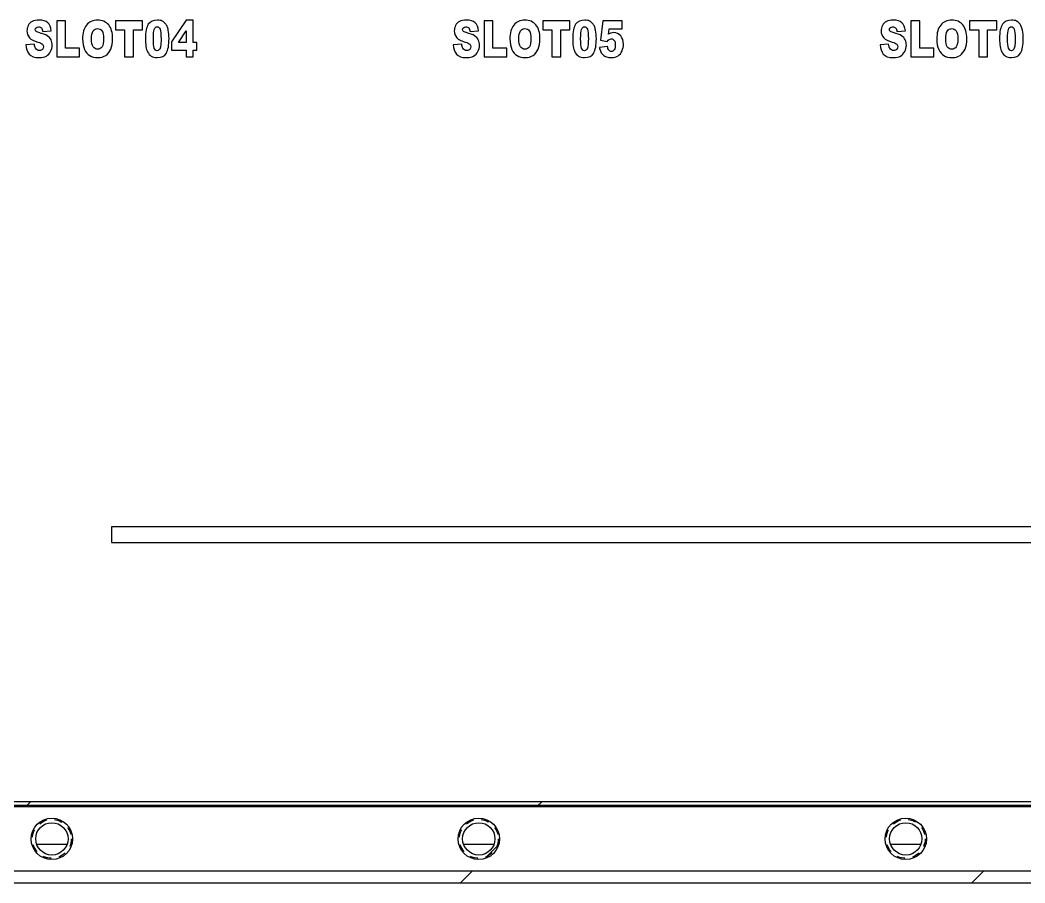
# Model space of a CAD drawing. Header units: inches. Extents: x 0 to 535, y 0 to 130.
# Drawn here: x 115 to 192.7, y 0 to 66.6 of the extents above; entities that cross this region are included whole.
import ezdxf

# ---------------------------------------------------------------- set-up
doc = ezdxf.new("R2010")
doc.units = ezdxf.units.IN
doc.header["$LTSCALE"] = 6.05
doc.header["$MEASUREMENT"] = 0
doc.linetypes.add('HIDDEN', pattern=[0.2, 0.1, -0.1])
for name, color, linetype in [('BREJ716_4_001_DXF_HIDDEN_LINE', 7, 'CONTINUOUS'), ('BREJ716_4_00DXF_CONTINUOUS_LINE', 7, 'CONTINUOUS'), ('BREJ716_4_01DXF_CONTINUOUS_LINE', 7, 'CONTINUOUS')]:
    doc.layers.add(name, color=color, linetype=linetype)

msp = doc.modelspace()

# ---------------------------------------------------------------- linework, layer by layer
at = {"layer": 'BREJ716_4_001_DXF_HIDDEN_LINE', "color": 8, "linetype": 'HIDDEN'}
for centre in [(117.5, 3.4), (150.5, 3.4), (183.5, 3.4)]:
    msp.add_circle(centre, 1.5, dxfattribs=at)
at = {"layer": 'BREJ716_4_00DXF_CONTINUOUS_LINE', "color": 4, "linetype": 'Continuous'}
for p, q in [((117.874, 66.6), (117.874, 63.8)), ((118.566, 66.6), (117.874, 66.6)), ((118.566, 64.489), (118.566, 66.6)), ((122.41, 66.6), (122.41, 65.909)), ((124.514, 66.6), (122.41, 66.6)), ((124.514, 65.909), (124.514, 66.6)), ((127.883, 66.648), (126.75, 64.963)), ((128.426, 66.648), (127.883, 66.648)), ((128.426, 64.927), (128.426, 66.648)), ((150.902, 66.6), (150.902, 63.8)), ((151.594, 66.6), (150.902, 66.6)), ((151.594, 64.489), (151.594, 66.6)), ((155.438, 66.6), (155.438, 65.909)), ((157.542, 66.6), (155.438, 66.6)), ((157.542, 65.909), (157.542, 66.6)), ((160.094, 66.6), (159.897, 65.095)), ((161.572, 66.6), (160.094, 66.6)), ((161.572, 65.979), (161.572, 66.6)), ((183.896, 66.6), (183.896, 63.8)), ((184.588, 66.6), (183.896, 66.6)), ((184.588, 64.489), (184.588, 66.6)), ((188.432, 66.6), (188.432, 65.909)), ((190.536, 66.6), (188.432, 66.6)), ((190.536, 65.909), (190.536, 66.6)), ((116.799, 65.765), (117.452, 65.813)), ((122.41, 65.909), (123.116, 65.909)), ((123.116, 65.909), (123.116, 63.8)), ((123.808, 63.8), (123.808, 65.909)), ((123.808, 65.909), (124.514, 65.909)), ((127.283, 64.927), (127.883, 65.807)), ((127.883, 65.807), (127.883, 64.927)), ((149.828, 65.765), (150.48, 65.813)), ((155.438, 65.909), (156.144, 65.909)), ((156.144, 65.909), (156.144, 63.8)), ((156.837, 63.8), (156.837, 65.909)), ((156.837, 65.909), (157.542, 65.909)), ((160.517, 65.559), (160.571, 65.979)), ((160.571, 65.979), (161.572, 65.979)), ((182.822, 65.765), (183.474, 65.813)), ((188.432, 65.909), (189.138, 65.909)), ((189.138, 65.909), (189.138, 63.8)), ((189.83, 63.8), (189.83, 65.909)), ((189.83, 65.909), (190.536, 65.909)), ((116.152, 64.778), (115.493, 64.726)), ((119.646, 64.489), (118.566, 64.489)), ((119.646, 63.8), (119.646, 64.489)), ((126.75, 64.963), (126.75, 64.323)), ((127.883, 64.927), (127.283, 64.927)), ((128.707, 64.927), (128.426, 64.927)), ((128.707, 64.323), (128.707, 64.927)), ((149.18, 64.778), (148.521, 64.726)), ((152.674, 64.489), (151.594, 64.489)), ((152.674, 63.8), (152.674, 64.489)), ((160.446, 64.612), (159.816, 64.526)), ((159.897, 65.095), (160.427, 64.999)), ((182.174, 64.778), (181.515, 64.726)), ((185.668, 64.489), (184.588, 64.489)), ((185.668, 63.8), (185.668, 64.489)), ((117.874, 63.8), (119.646, 63.8)), ((123.116, 63.8), (123.808, 63.8)), ((126.75, 64.323), (127.883, 64.323)), ((127.883, 64.323), (127.883, 63.8)), ((127.883, 63.8), (128.426, 63.8)), ((128.426, 63.8), (128.426, 64.323)), ((128.426, 64.323), (128.707, 64.323)), ((150.902, 63.8), (152.674, 63.8)), ((156.144, 63.8), (156.837, 63.8)), ((183.896, 63.8), (185.668, 63.8)), ((189.138, 63.8), (189.83, 63.8)), ((122.1, 27.5), (122.1, 26.3)), ((461.8, 27.5), (122.1, 27.5)), ((122.1, 26.3), (462.297, 26.3))]:
    msp.add_line(p, q, dxfattribs=at)
at = {"layer": 'BREJ716_4_00DXF_CONTINUOUS_LINE', "color": 7, "linetype": 'Continuous'}
for p, q in [((2.8, 6.3), (529.2, 6.3)), ((2.5, 6), (529.5, 6)), ((116.493, 3), (118.507, 3)), ((149.493, 3), (151.507, 3)), ((182.493, 3), (184.507, 3)), ((2.5, 0), (529.5, 0))]:
    msp.add_line(p, q, dxfattribs=at)
at = {"layer": 'BREJ716_4_00DXF_CONTINUOUS_LINE', "color": 2, "linetype": 'Continuous'}
for p, q in [((115.479, 5.9), (115.879, 6.3)), ((154.992, 5.9), (155.392, 6.3)), ((150.967, 1.875), (152.03, 2.938)), ((149.092, 0), (149.992, 0.9)), ((188.605, 0), (189.505, 0.9))]:
    msp.add_line(p, q, dxfattribs=at)
at = {"layer": 'BREJ716_4_00DXF_CONTINUOUS_LINE', "color": 7, "linetype": 'Continuous'}
for centre in [(117.5, 3.4), (150.5, 3.4), (183.5, 3.4)]:
    msp.add_circle(centre, 1.25, dxfattribs=at)
for centre, start, end in [((116.493, 4.622), 263.6022, 269.99455), ((118.507, 4.622), 270.00585, 276.3974), ((149.493, 4.622), 263.6022, 269.99455), ((151.507, 4.622), 270.00585, 276.3974), ((182.493, 4.622), 263.6022, 269.99455), ((184.507, 4.622), 270.00585, 276.3974)]:
    msp.add_arc(centre, 1.622, start, end, dxfattribs=at)
at = {"layer": 'BREJ716_4_00DXF_CONTINUOUS_LINE', "color": 4, "linetype": 'Continuous'}
for points in [[(115.676, 66.235), (115.609, 66.107), (115.577, 65.972), (115.577, 65.828)], [(115.977, 66.537), (115.843, 66.464), (115.744, 66.363), (115.676, 66.235)], [(116.529, 66.648), (116.295, 66.648), (116.112, 66.61), (115.977, 66.537)], [(116.217, 65.907), (116.217, 65.968), (116.237, 66.019), (116.278, 66.062)], [(116.278, 66.062), (116.318, 66.103), (116.379, 66.126), (116.46, 66.126)], [(116.46, 66.126), (116.558, 66.126), (116.634, 66.098), (116.689, 66.04)], [(117.183, 66.447), (117.033, 66.581), (116.815, 66.648), (116.529, 66.648)], [(116.689, 66.04), (116.744, 65.983), (116.781, 65.891), (116.799, 65.765)], [(117.452, 65.813), (117.423, 66.103), (117.333, 66.314), (117.183, 66.447)], [(120.179, 66.266), (119.975, 66.01), (119.874, 65.655), (119.874, 65.198)], [(121.03, 66.648), (120.667, 66.648), (120.383, 66.52), (120.179, 66.266)], [(121.892, 66.271), (121.691, 66.522), (121.403, 66.648), (121.03, 66.648)], [(122.195, 65.221), (122.195, 65.672), (122.094, 66.021), (121.892, 66.271)], [(124.956, 66.328), (124.803, 66.115), (124.727, 65.742), (124.727, 65.211)], [(125.657, 66.648), (125.342, 66.648), (125.109, 66.541), (124.956, 66.328)], [(125.413, 65.933), (125.458, 66.063), (125.532, 66.13), (125.636, 66.13)], [(125.636, 66.13), (125.737, 66.13), (125.811, 66.065), (125.862, 65.937)], [(126.028, 66.577), (125.931, 66.623), (125.807, 66.648), (125.657, 66.648)], [(126.265, 66.396), (126.204, 66.47), (126.125, 66.531), (126.028, 66.577)], [(126.409, 66.161), (126.374, 66.243), (126.326, 66.321), (126.265, 66.396)], [(126.494, 65.874), (126.473, 65.983), (126.444, 66.079), (126.409, 66.161)], [(148.705, 66.235), (148.637, 66.107), (148.605, 65.972), (148.605, 65.828)], [(149.006, 66.537), (148.871, 66.464), (148.772, 66.363), (148.705, 66.235)], [(149.557, 66.648), (149.324, 66.648), (149.14, 66.61), (149.006, 66.537)], [(149.246, 65.907), (149.246, 65.968), (149.265, 66.019), (149.306, 66.062)], [(149.306, 66.062), (149.346, 66.103), (149.408, 66.126), (149.489, 66.126)], [(149.489, 66.126), (149.586, 66.126), (149.663, 66.098), (149.718, 66.04)], [(150.211, 66.447), (150.062, 66.581), (149.843, 66.648), (149.557, 66.648)], [(149.718, 66.04), (149.773, 65.983), (149.809, 65.891), (149.828, 65.765)], [(150.48, 65.813), (150.451, 66.103), (150.361, 66.314), (150.211, 66.447)], [(153.208, 66.266), (153.003, 66.01), (152.902, 65.655), (152.902, 65.198)], [(154.059, 66.648), (153.695, 66.648), (153.411, 66.52), (153.208, 66.266)], [(154.92, 66.271), (154.719, 66.522), (154.432, 66.648), (154.059, 66.648)], [(155.223, 65.221), (155.223, 65.672), (155.122, 66.021), (154.92, 66.271)], [(157.984, 66.328), (157.831, 66.115), (157.755, 65.742), (157.755, 65.211)], [(158.685, 66.648), (158.371, 66.648), (158.137, 66.541), (157.984, 66.328)], [(158.441, 65.933), (158.487, 66.063), (158.56, 66.13), (158.664, 66.13)], [(158.664, 66.13), (158.765, 66.13), (158.84, 66.065), (158.89, 65.937)], [(159.057, 66.577), (158.959, 66.623), (158.835, 66.648), (158.685, 66.648)], [(159.294, 66.396), (159.232, 66.47), (159.153, 66.531), (159.057, 66.577)], [(159.437, 66.161), (159.402, 66.243), (159.355, 66.321), (159.294, 66.396)], [(159.523, 65.874), (159.501, 65.983), (159.472, 66.079), (159.437, 66.161)], [(181.699, 66.235), (181.631, 66.107), (181.599, 65.972), (181.599, 65.828)], [(182, 66.537), (181.865, 66.464), (181.766, 66.363), (181.699, 66.235)], [(182.551, 66.648), (182.317, 66.648), (182.134, 66.61), (182, 66.537)], [(182.239, 65.907), (182.239, 65.968), (182.259, 66.019), (182.3, 66.062)], [(182.3, 66.062), (182.34, 66.103), (182.401, 66.126), (182.482, 66.126)], [(182.482, 66.126), (182.58, 66.126), (182.657, 66.098), (182.712, 66.04)], [(183.205, 66.447), (183.055, 66.581), (182.837, 66.648), (182.551, 66.648)], [(182.712, 66.04), (182.767, 65.983), (182.803, 65.891), (182.822, 65.765)], [(183.474, 65.813), (183.445, 66.103), (183.355, 66.314), (183.205, 66.447)], [(186.202, 66.266), (185.997, 66.01), (185.896, 65.655), (185.896, 65.198)], [(187.053, 66.648), (186.689, 66.648), (186.405, 66.52), (186.202, 66.266)], [(187.914, 66.271), (187.713, 66.522), (187.425, 66.648), (187.053, 66.648)], [(188.217, 65.221), (188.217, 65.672), (188.116, 66.021), (187.914, 66.271)], [(190.978, 66.328), (190.825, 66.115), (190.749, 65.742), (190.749, 65.211)], [(191.679, 66.648), (191.365, 66.648), (191.131, 66.541), (190.978, 66.328)], [(191.435, 65.933), (191.481, 66.063), (191.554, 66.13), (191.658, 66.13)], [(191.658, 66.13), (191.759, 66.13), (191.834, 66.065), (191.884, 65.937)], [(192.05, 66.577), (191.953, 66.623), (191.829, 66.648), (191.679, 66.648)], [(192.287, 66.396), (192.226, 66.47), (192.147, 66.531), (192.05, 66.577)], [(192.431, 66.161), (192.396, 66.243), (192.349, 66.321), (192.287, 66.396)], [(192.517, 65.874), (192.495, 65.983), (192.466, 66.079), (192.431, 66.161)], [(115.577, 65.828), (115.577, 65.609), (115.641, 65.429), (115.772, 65.287)], [(115.772, 65.287), (115.901, 65.147), (116.118, 65.032), (116.422, 64.948)], [(116.267, 65.785), (116.234, 65.821), (116.217, 65.861), (116.217, 65.907)], [(116.5, 65.681), (116.378, 65.714), (116.3, 65.748), (116.267, 65.785)], [(117.149, 65.435), (117.018, 65.519), (116.803, 65.601), (116.5, 65.681)], [(117.435, 65.125), (117.376, 65.248), (117.281, 65.351), (117.149, 65.435)], [(120.566, 65.194), (120.566, 65.479), (120.607, 65.683), (120.693, 65.807)], [(120.693, 65.807), (120.777, 65.93), (120.888, 65.993), (121.029, 65.993)], [(121.029, 65.993), (121.174, 65.993), (121.289, 65.932), (121.374, 65.809)], [(121.374, 65.809), (121.46, 65.687), (121.503, 65.496), (121.503, 65.232)], [(125.344, 65.21), (125.344, 65.561), (125.367, 65.804), (125.413, 65.933)], [(125.862, 65.937), (125.912, 65.809), (125.938, 65.559), (125.938, 65.189)], [(126.557, 65.221), (126.557, 65.446), (126.536, 65.664), (126.494, 65.874)], [(148.605, 65.828), (148.605, 65.609), (148.67, 65.429), (148.8, 65.287)], [(148.8, 65.287), (148.929, 65.147), (149.146, 65.032), (149.45, 64.948)], [(149.295, 65.785), (149.262, 65.821), (149.246, 65.861), (149.246, 65.907)], [(149.528, 65.681), (149.406, 65.714), (149.328, 65.748), (149.295, 65.785)], [(150.178, 65.435), (150.046, 65.519), (149.831, 65.601), (149.528, 65.681)], [(150.463, 65.125), (150.404, 65.248), (150.309, 65.351), (150.178, 65.435)], [(153.594, 65.194), (153.594, 65.479), (153.635, 65.683), (153.721, 65.807)], [(153.721, 65.807), (153.805, 65.93), (153.917, 65.993), (154.057, 65.993)], [(154.057, 65.993), (154.202, 65.993), (154.317, 65.932), (154.402, 65.809)], [(154.402, 65.809), (154.488, 65.687), (154.531, 65.496), (154.531, 65.232)], [(158.372, 65.21), (158.372, 65.561), (158.395, 65.804), (158.441, 65.933)], [(158.89, 65.937), (158.941, 65.809), (158.967, 65.559), (158.967, 65.189)], [(159.585, 65.221), (159.585, 65.446), (159.564, 65.664), (159.523, 65.874)], [(160.722, 65.65), (160.655, 65.63), (160.586, 65.599), (160.517, 65.559)], [(160.924, 65.681), (160.857, 65.681), (160.789, 65.67), (160.722, 65.65)], [(161.469, 65.426), (161.329, 65.595), (161.147, 65.681), (160.924, 65.681)], [(161.679, 64.787), (161.679, 65.043), (161.608, 65.257), (161.469, 65.426)], [(181.599, 65.828), (181.599, 65.609), (181.663, 65.429), (181.794, 65.287)], [(181.794, 65.287), (181.923, 65.147), (182.14, 65.032), (182.444, 64.948)], [(182.289, 65.785), (182.256, 65.821), (182.239, 65.861), (182.239, 65.907)], [(182.522, 65.681), (182.4, 65.714), (182.322, 65.748), (182.289, 65.785)], [(183.172, 65.435), (183.04, 65.519), (182.825, 65.601), (182.522, 65.681)], [(183.457, 65.125), (183.398, 65.248), (183.303, 65.351), (183.172, 65.435)], [(186.588, 65.194), (186.588, 65.479), (186.629, 65.683), (186.715, 65.807)], [(186.715, 65.807), (186.799, 65.93), (186.91, 65.993), (187.051, 65.993)], [(187.051, 65.993), (187.196, 65.993), (187.311, 65.932), (187.396, 65.809)], [(187.396, 65.809), (187.482, 65.687), (187.525, 65.496), (187.525, 65.232)], [(191.366, 65.21), (191.366, 65.561), (191.389, 65.804), (191.435, 65.933)], [(191.884, 65.937), (191.934, 65.809), (191.96, 65.559), (191.96, 65.189)], [(192.579, 65.221), (192.579, 65.446), (192.558, 65.664), (192.517, 65.874)], [(115.493, 64.726), (115.511, 64.444), (115.595, 64.211), (115.742, 64.027)], [(116.238, 64.471), (116.194, 64.541), (116.165, 64.644), (116.152, 64.778)], [(116.544, 64.302), (116.411, 64.302), (116.309, 64.358), (116.238, 64.471)], [(116.422, 64.948), (116.607, 64.896), (116.725, 64.843), (116.776, 64.785)], [(116.853, 64.591), (116.853, 64.514), (116.825, 64.446), (116.772, 64.388)], [(116.776, 64.785), (116.827, 64.728), (116.853, 64.663), (116.853, 64.591)], [(117.406, 64.214), (117.486, 64.365), (117.525, 64.532), (117.525, 64.711)], [(117.525, 64.711), (117.525, 64.864), (117.495, 65.001), (117.435, 65.125)], [(119.874, 65.198), (119.874, 64.87), (119.924, 64.598), (120.028, 64.38)], [(120.691, 64.585), (120.607, 64.707), (120.566, 64.912), (120.566, 65.194)], [(121.035, 64.4), (120.89, 64.4), (120.775, 64.461), (120.691, 64.585)], [(121.38, 64.581), (121.298, 64.459), (121.183, 64.4), (121.035, 64.4)], [(121.503, 65.232), (121.503, 64.919), (121.461, 64.702), (121.38, 64.581)], [(122.062, 64.415), (122.15, 64.625), (122.195, 64.892), (122.195, 65.221)], [(124.727, 65.211), (124.727, 64.994), (124.74, 64.797), (124.771, 64.617)], [(124.771, 64.617), (124.801, 64.438), (124.843, 64.298), (124.897, 64.194)], [(125.419, 64.478), (125.368, 64.608), (125.344, 64.852), (125.344, 65.21)], [(125.639, 64.283), (125.543, 64.283), (125.469, 64.348), (125.419, 64.478)], [(125.905, 64.629), (125.883, 64.509), (125.848, 64.421), (125.802, 64.365)], [(125.938, 65.189), (125.938, 64.935), (125.926, 64.747), (125.905, 64.629)], [(126.351, 64.105), (126.488, 64.341), (126.557, 64.713), (126.557, 65.221)], [(148.521, 64.726), (148.54, 64.444), (148.624, 64.211), (148.77, 64.027)], [(149.266, 64.471), (149.223, 64.541), (149.194, 64.644), (149.18, 64.778)], [(149.573, 64.302), (149.44, 64.302), (149.337, 64.358), (149.266, 64.471)], [(149.45, 64.948), (149.635, 64.896), (149.753, 64.843), (149.804, 64.785)], [(149.881, 64.591), (149.881, 64.514), (149.854, 64.446), (149.8, 64.388)], [(149.804, 64.785), (149.855, 64.728), (149.881, 64.663), (149.881, 64.591)], [(150.435, 64.214), (150.514, 64.365), (150.554, 64.532), (150.554, 64.711)], [(150.554, 64.711), (150.554, 64.864), (150.523, 65.001), (150.463, 65.125)], [(152.902, 65.198), (152.902, 64.87), (152.952, 64.598), (153.056, 64.38)], [(153.719, 64.585), (153.635, 64.707), (153.594, 64.912), (153.594, 65.194)], [(154.063, 64.4), (153.918, 64.4), (153.804, 64.461), (153.719, 64.585)], [(154.409, 64.581), (154.326, 64.459), (154.211, 64.4), (154.063, 64.4)], [(154.531, 65.232), (154.531, 64.919), (154.49, 64.702), (154.409, 64.581)], [(155.09, 64.415), (155.179, 64.625), (155.223, 64.892), (155.223, 65.221)], [(157.755, 65.211), (157.755, 64.994), (157.769, 64.797), (157.799, 64.617)], [(157.799, 64.617), (157.83, 64.438), (157.871, 64.298), (157.925, 64.194)], [(158.447, 64.478), (158.397, 64.608), (158.372, 64.852), (158.372, 65.21)], [(158.667, 64.283), (158.571, 64.283), (158.497, 64.348), (158.447, 64.478)], [(158.933, 64.629), (158.912, 64.509), (158.876, 64.421), (158.831, 64.365)], [(158.967, 65.189), (158.967, 64.935), (158.954, 64.747), (158.933, 64.629)], [(159.379, 64.105), (159.517, 64.341), (159.585, 64.713), (159.585, 65.221)], [(159.816, 64.526), (159.847, 64.394), (159.885, 64.285), (159.931, 64.197)], [(160.427, 64.999), (160.476, 65.068), (160.522, 65.118), (160.565, 65.145)], [(160.552, 64.323), (160.496, 64.388), (160.461, 64.486), (160.446, 64.612)], [(160.565, 65.145), (160.62, 65.181), (160.678, 65.2), (160.739, 65.2)], [(160.739, 65.2), (160.834, 65.2), (160.909, 65.16), (160.966, 65.083)], [(160.966, 65.083), (161.023, 65.005), (161.052, 64.883), (161.052, 64.717)], [(161.052, 64.717), (161.052, 64.553), (161.023, 64.43), (160.967, 64.348)], [(161.57, 64.266), (161.642, 64.432), (161.679, 64.606), (161.679, 64.787)], [(181.515, 64.726), (181.534, 64.444), (181.618, 64.211), (181.764, 64.027)], [(182.26, 64.471), (182.217, 64.541), (182.188, 64.644), (182.174, 64.778)], [(182.566, 64.302), (182.434, 64.302), (182.331, 64.358), (182.26, 64.471)], [(182.444, 64.948), (182.629, 64.896), (182.747, 64.843), (182.798, 64.785)], [(182.875, 64.591), (182.875, 64.514), (182.848, 64.446), (182.794, 64.388)], [(182.798, 64.785), (182.849, 64.728), (182.875, 64.663), (182.875, 64.591)], [(183.429, 64.214), (183.508, 64.365), (183.547, 64.532), (183.547, 64.711)], [(183.547, 64.711), (183.547, 64.864), (183.517, 65.001), (183.457, 65.125)], [(185.896, 65.198), (185.896, 64.87), (185.946, 64.598), (186.05, 64.38)], [(186.713, 64.585), (186.629, 64.707), (186.588, 64.912), (186.588, 65.194)], [(187.057, 64.4), (186.912, 64.4), (186.797, 64.461), (186.713, 64.585)], [(187.402, 64.581), (187.32, 64.459), (187.205, 64.4), (187.057, 64.4)], [(187.525, 65.232), (187.525, 64.919), (187.483, 64.702), (187.402, 64.581)], [(188.084, 64.415), (188.173, 64.625), (188.217, 64.892), (188.217, 65.221)], [(190.749, 65.211), (190.749, 64.994), (190.762, 64.797), (190.793, 64.617)], [(190.793, 64.617), (190.824, 64.438), (190.865, 64.298), (190.919, 64.194)], [(191.441, 64.478), (191.39, 64.608), (191.366, 64.852), (191.366, 65.21)], [(191.661, 64.283), (191.565, 64.283), (191.491, 64.348), (191.441, 64.478)], [(191.927, 64.629), (191.905, 64.509), (191.87, 64.421), (191.824, 64.365)], [(191.96, 65.189), (191.96, 64.935), (191.948, 64.747), (191.927, 64.629)], [(192.373, 64.105), (192.51, 64.341), (192.579, 64.713), (192.579, 65.221)], [(115.742, 64.027), (115.889, 63.844), (116.152, 63.752), (116.534, 63.752)], [(116.534, 63.752), (116.751, 63.752), (116.929, 63.792), (117.073, 63.87)], [(116.772, 64.388), (116.718, 64.331), (116.642, 64.302), (116.544, 64.302)], [(117.073, 63.87), (117.215, 63.947), (117.327, 64.062), (117.406, 64.214)], [(120.028, 64.38), (120.13, 64.163), (120.265, 64.002), (120.43, 63.902)], [(120.43, 63.902), (120.595, 63.802), (120.804, 63.752), (121.058, 63.752)], [(121.058, 63.752), (121.305, 63.752), (121.513, 63.81), (121.68, 63.926)], [(121.68, 63.926), (121.846, 64.043), (121.973, 64.205), (122.062, 64.415)], [(124.897, 64.194), (124.971, 64.05), (125.067, 63.939), (125.183, 63.865)], [(125.183, 63.865), (125.3, 63.79), (125.451, 63.752), (125.64, 63.752)], [(125.802, 64.365), (125.756, 64.31), (125.701, 64.283), (125.639, 64.283)], [(125.64, 63.752), (125.976, 63.752), (126.213, 63.869), (126.351, 64.105)], [(148.77, 64.027), (148.917, 63.844), (149.18, 63.752), (149.562, 63.752)], [(149.562, 63.752), (149.779, 63.752), (149.958, 63.792), (150.101, 63.87)], [(149.8, 64.388), (149.747, 64.331), (149.67, 64.302), (149.573, 64.302)], [(150.101, 63.87), (150.243, 63.947), (150.355, 64.062), (150.435, 64.214)], [(153.056, 64.38), (153.159, 64.163), (153.293, 64.002), (153.458, 63.902)], [(153.458, 63.902), (153.623, 63.802), (153.833, 63.752), (154.086, 63.752)], [(154.086, 63.752), (154.334, 63.752), (154.542, 63.81), (154.708, 63.926)], [(154.708, 63.926), (154.875, 64.043), (155.001, 64.205), (155.09, 64.415)], [(157.925, 64.194), (157.999, 64.05), (158.096, 63.939), (158.212, 63.865)], [(158.212, 63.865), (158.328, 63.79), (158.479, 63.752), (158.669, 63.752)], [(158.831, 64.365), (158.785, 64.31), (158.73, 64.283), (158.667, 64.283)], [(158.669, 63.752), (159.005, 63.752), (159.242, 63.869), (159.379, 64.105)], [(159.931, 64.197), (159.977, 64.109), (160.036, 64.029), (160.109, 63.96)], [(160.109, 63.96), (160.183, 63.892), (160.273, 63.838), (160.379, 63.805)], [(160.379, 63.805), (160.484, 63.771), (160.611, 63.752), (160.759, 63.752)], [(160.753, 64.226), (160.675, 64.226), (160.608, 64.258), (160.552, 64.323)], [(160.967, 64.348), (160.91, 64.266), (160.838, 64.226), (160.753, 64.226)], [(160.759, 63.752), (160.964, 63.752), (161.133, 63.796), (161.265, 63.884)], [(161.265, 63.884), (161.396, 63.972), (161.498, 64.098), (161.57, 64.266)], [(181.764, 64.027), (181.911, 63.844), (182.174, 63.752), (182.556, 63.752)], [(182.556, 63.752), (182.773, 63.752), (182.952, 63.792), (183.095, 63.87)], [(182.794, 64.388), (182.741, 64.331), (182.664, 64.302), (182.566, 64.302)], [(183.095, 63.87), (183.237, 63.947), (183.349, 64.062), (183.429, 64.214)], [(186.05, 64.38), (186.153, 64.163), (186.287, 64.002), (186.452, 63.902)], [(186.452, 63.902), (186.617, 63.802), (186.826, 63.752), (187.08, 63.752)], [(187.08, 63.752), (187.328, 63.752), (187.535, 63.81), (187.702, 63.926)], [(187.702, 63.926), (187.869, 64.043), (187.995, 64.205), (188.084, 64.415)], [(190.919, 64.194), (190.993, 64.05), (191.089, 63.939), (191.206, 63.865)], [(191.206, 63.865), (191.322, 63.79), (191.473, 63.752), (191.662, 63.752)], [(191.824, 64.365), (191.779, 64.31), (191.724, 64.283), (191.661, 64.283)], [(191.662, 63.752), (191.999, 63.752), (192.235, 63.869), (192.373, 64.105)]]:
    msp.add_open_spline(points, degree=3, dxfattribs=at)
at = {"layer": 'BREJ716_4_01DXF_CONTINUOUS_LINE', "color": 7, "linetype": 'Continuous'}
for p, q in [((2.7, 5.9), (529.3, 5.9)), ((529.3, 0.9), (2.7, 0.9))]:
    msp.add_line(p, q, dxfattribs=at)
for centre in [(117.5, 3.4), (150.5, 3.4), (183.5, 3.4)]:
    msp.add_circle(centre, 1.6, dxfattribs=at)

doc.saveas('drawing.dxf')
